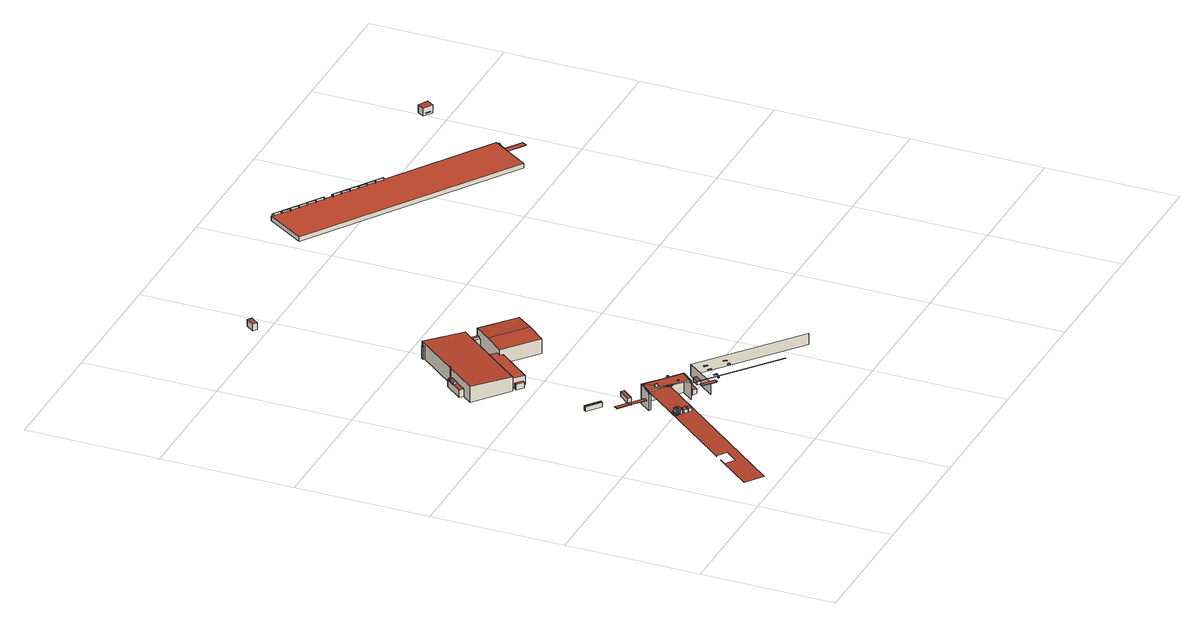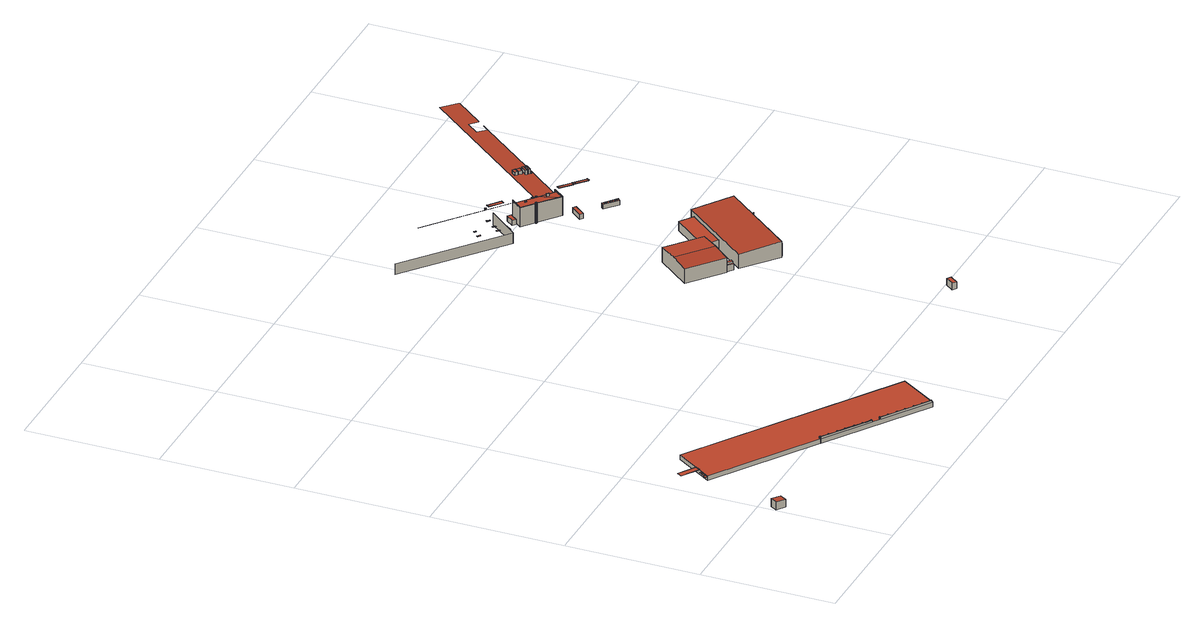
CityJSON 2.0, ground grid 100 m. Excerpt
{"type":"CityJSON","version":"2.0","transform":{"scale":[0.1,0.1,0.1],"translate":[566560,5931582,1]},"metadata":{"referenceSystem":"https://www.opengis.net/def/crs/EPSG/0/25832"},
"CityObjects":{
"building1":{"type":"Building","attributes":{"Grundfläche 2D":"30178.297120","Grundhöhe NN":"5.269"},"children":["building1-1","building1-2","building1-3","building1-4","building1-5","building1-6","building1-7","building1-8","building1-9","building1-10","building1-11","building1-12","building1-13","building1-14","building1-15","building1-16","building1-17","building1-18","building1-19","building1-20","building1-21","building1-22"],"geometry":[{"type":"MultiSurface","lod":"3","boundaries":[[[0,1,2,3]],[[4,5,6,7]],[[5,8,9,6]],[[10,7,6,9]],[[7,10,11,4]],[[12,13,14,15,16,17,18,19,20,21,22,23,24,25,26,27,28,29,30,31,32],[33,34,35,36]],[[37,38,39,40]],[[41,37,40,42]],[[43,38,37,41]],[[38,43,44,39]],[[43,41,42,44]],[[45,46,47,48]],[[47,49,50,51]],[[48,47,51,52,53]],[[54,55,56,46,45]],[[57,54,45,48,53]],[[12,32,57,53,52,58]],[[59,26,25,60]],[[60,25,24,61]],[[61,62,60]],[[63,27,26,59]],[[61,24,23,62]],[[63,59,60,62]],[[64,28,27,63]],[[62,23,22,65]],[[66,29,28,64]],[[65,22,21,67]],[[68,30,29,66]],[[67,21,20,69]],[[70,31,30,68]],[[69,20,71,72]],[[64,63,62,65,67,69,73,74,75,76,57,70,68,66]],[[72,73,69]],[[57,32,31,70]],[[72,71,77,78]],[[78,73,72]],[[78,77,79,73]],[[73,79,80,74]],[[80,79,77,71,19,81,82,83]],[[74,80,83,75]],[[71,20,19]],[[75,83,82,84]],[[84,76,75]],[[84,82,81,76]],[[85,86,87,88]],[[86,19,87]],[[88,87,89,90]],[[91,92,86,85]],[[90,89,93,94]],[[95,96,92,91]],[[94,93,97,98]],[[99,76,81,19,100]],[[101,102,96,95]],[[92,96,102,103,104,100,19,86]],[[98,97,105,106]],[[107,103,102,101]],[[106,105,108,109]],[[110,104,103,107]],[[109,108,111,112]],[[110,107,99]],[[99,100,104,110]],[[112,111,113,114]],[[114,113,115,116]],[[116,115,117,118]],[[118,117,119,120]],[[121,122,120]],[[120,119,123,121]],[[121,123,124,122]],[[118,120,122,125,126,127,128,129,130,131,132,133,134,135,136,137,138,139,140,141,142,143,144,54,57,76,99,107,101,95,91,85,88,90,94,98,106,109,112,114,116]],[[145,146,147,148]],[[55,54,144,149]],[[150,151,125,122,124,152]],[[153,154,155,156]],[[156,157,127,126,158,153]],[[125,151,158,126]],[[159,147,146,160]],[[161,162,163,129,128,127,157,164]],[[144,143,165,149]],[[143,166,167,165]],[[168,148,147,159]],[[166,143,142]],[[166,142,169,167]],[[142,170,171,169]],[[148,168,172,145]],[[170,142,141]],[[170,141,173,171]],[[141,174,175,173]],[[140,176,174,141]],[[131,130,177,178]],[[174,176,179,175]],[[180,181,131,178]],[[181,132,131]],[[179,176,140,182,183,184]],[[132,181,180,185]],[[139,186,182,140]],[[182,186,187,183]],[[133,132,185,188]],[[187,186,139,189]],[[134,133,188,190]],[[139,138,191,189]],[[192,134,190,193]],[[192,135,134]],[[138,137,194,191]],[[135,192,193,195]],[[194,137,136,196]],[[136,135,195,196]],[[160,172,168,159]],[[130,129,163,177]],[[197,198,199,200]],[[155,201,202,164,157,156]],[[203,204,205,206]],[[204,207,208,205]]],"semantics":{"surfaces":[{"type":"WallSurface"},{"type":"RoofSurface"}],"values":[0,0,0,1,0,1,0,0,1,0,0,0,0,0,0,1,0,0,0,1,0,0,1,0,0,0,0,0,0,0,0,1,1,0,0,1,0,0,1,0,1,0,1,0,0,1,0,0,0,0,0,0,0,1,0,0,0,0,0,1,0,0,0,0,0,1,0,0,1,0,0,0,0,0,0,0,0,0,0,1,1,0,0,0,1,0,0,1,0,0,0,1,0,0,1,0,0,0,0,0,0,1,0,0,0,0,0,0,0,1,0,0]}}]},
"building1-1":{"type":"BuildingInstallation","parents":["building1"],"geometry":[{"type":"MultiSurface","lod":"3","boundaries":[[[209,210,211,212,213,214,215,216,217,218,219,220,221,222,223,224,225,226,227,228,229,230,231,232,233]],[[230,229,234,235]],[[231,230,235,236]],[[232,231,236,237]],[[214,213,238,239]],[[215,214,239,240]],[[216,215,240,241]],[[217,216,241,242]],[[218,217,242,243]],[[219,218,243,244]],[[220,219,244,245]],[[221,220,245,246]],[[222,221,246,247]],[[223,222,247,248]],[[224,223,248,249]],[[225,224,249,250]],[[226,225,250,251]],[[227,226,251,252]],[[228,227,252,253]],[[229,228,253,234]],[[233,232,237,254]],[[209,233,254,255]],[[210,209,255,256]],[[211,210,256,257]],[[212,211,257,258]],[[213,212,258,238]]],"semantics":{"surfaces":[{"type":"RoofSurface"},{"type":"WallSurface"}],"values":[0,1,1,1,1,1,1,1,1,1,1,1,1,1,1,1,1,1,1,1,1,1,1,1,1,1]}}]},
"building1-2":{"type":"BuildingInstallation","parents":["building1"],"geometry":[{"type":"MultiSurface","lod":"3","boundaries":[[[259,260,261,262,263,264,265,266,267,268,269,270,271,272,273,274,275,276,277,278,279,280,281,282,283]],[[266,265,284,285]],[[267,266,285,286]],[[268,267,286,287]],[[269,268,287,288]],[[270,269,288,289]],[[271,270,289,290]],[[272,271,290,291]],[[273,272,291,292]],[[274,273,292,293]],[[275,274,293,294]],[[276,275,294,295]],[[277,276,295,296]],[[278,277,296,297]],[[279,278,297,298]],[[280,279,298,299]],[[281,280,299,300]],[[282,281,300,301]],[[283,282,301,302]],[[259,283,302,303]],[[260,259,303,304]],[[261,260,304,305]],[[262,261,305,306]],[[263,262,306,307]],[[264,263,307,308]],[[265,264,308,284]]],"semantics":{"surfaces":[{"type":"RoofSurface"},{"type":"WallSurface"}],"values":[0,1,1,1,1,1,1,1,1,1,1,1,1,1,1,1,1,1,1,1,1,1,1,1,1,1]}}]},
"building1-3":{"type":"BuildingInstallation","parents":["building1"],"geometry":[{"type":"MultiSurface","lod":"3","boundaries":[[[309,310,311,312,313,314,315,316]],[[317,318,313,312,319]],[[320,314,313,318,317]],[[320,321,315,314]],[[252,227,316,315,321]],[[322,309,316,227,252]],[[322,323,310,309]],[[323,324,311,310]],[[324,319,312,311]]],"semantics":{"surfaces":[{"type":"RoofSurface"},{"type":"WallSurface"}],"values":[0,1,1,1,1,1,1,1,1]}}]},
"building1-4":{"type":"BuildingInstallation","parents":["building1"],"geometry":[{"type":"MultiSurface","lod":"3","boundaries":[[[318,325,326,327,328,329,330,331,332,333,334,335,336,337,338,339,340,341,342,343,344,345,346,347,348]],[[335,334,349,350]],[[336,335,350,351]],[[337,336,351,352]],[[338,337,352,353]],[[339,338,353,354]],[[340,339,354,355]],[[341,340,355,356]],[[342,341,356,357]],[[343,342,357,358]],[[344,343,358,359]],[[345,344,359,360]],[[346,345,360,361]],[[347,346,361,362]],[[348,347,362,320]],[[318,348,320,317]],[[325,318,317,363]],[[326,325,363,364]],[[327,326,364,365]],[[328,327,365,366]],[[329,328,366,367]],[[330,329,367,368]],[[331,330,368,369]],[[332,331,369,370]],[[333,332,370,371]],[[334,333,371,349]]],"semantics":{"surfaces":[{"type":"RoofSurface"},{"type":"WallSurface"}],"values":[0,1,1,1,1,1,1,1,1,1,1,1,1,1,1,1,1,1,1,1,1,1,1,1,1,1]}}]},
"building1-5":{"type":"BuildingInstallation","parents":["building1"],"geometry":[{"type":"MultiSurface","lod":"3","boundaries":[[[372,373,374,375]],[[375,374,376,377]],[[372,375,377,378]],[[378,379,373,372]],[[379,376,374,373]]],"semantics":{"surfaces":[{"type":"RoofSurface"},{"type":"WallSurface"}],"values":[0,1,1,1,1]}}]},
"building1-6":{"type":"BuildingInstallation","parents":["building1"],"geometry":[{"type":"MultiSurface","lod":"3","boundaries":[[[380,381,382,383]],[[383,382,384,385]],[[380,383,385,386]],[[381,380,386,387]],[[382,381,387,384]]],"semantics":{"surfaces":[{"type":"RoofSurface"},{"type":"WallSurface"}],"values":[0,1,1,1,1]}}]},
"building1-7":{"type":"BuildingInstallation","parents":["building1"],"geometry":[{"type":"MultiSurface","lod":"3","boundaries":[[[388,389,390,391]],[[391,390,392,393]],[[388,391,393,394]],[[389,388,394,395]],[[390,389,395,392]]],"semantics":{"surfaces":[{"type":"RoofSurface"},{"type":"WallSurface"}],"values":[0,1,1,1,1]}}]},
"building1-8":{"type":"BuildingInstallation","parents":["building1"],"geometry":[{"type":"MultiSurface","lod":"3","boundaries":[[[396,10,9,397]],[[397,9,8,398]],[[398,399,396,397]],[[399,11,10,396]]],"semantics":{"surfaces":[{"type":"RoofSurface"},{"type":"WallSurface"}],"values":[0,1,1,1]}}]},
"building1-9":{"type":"BuildingInstallation","parents":["building1"],"geometry":[{"type":"MultiSurface","lod":"3","boundaries":[[[400,401,402,403]],[[403,402,404,405]],[[400,403,405,406]],[[401,400,406,407]],[[402,401,407,404]]],"semantics":{"surfaces":[{"type":"RoofSurface"},{"type":"WallSurface"}],"values":[0,1,1,1,1]}}]},
"building1-10":{"type":"BuildingInstallation","parents":["building1"],"geometry":[{"type":"MultiSurface","lod":"3","boundaries":[[[408,409,410,411,412,413,414,415,416,417,418,419,420,421,422,423,424,425,426,427,428,429,430,431,432,433]],[[413,412,70,68]],[[414,413,68,66]],[[415,414,66,64]],[[416,415,64,63]],[[417,416,63,59]],[[418,417,59,60]],[[419,418,60,61]],[[420,419,61,62]],[[421,420,62,65]],[[422,421,65,67]],[[423,422,67,69]],[[424,423,69,72]],[[425,424,72,78]],[[426,425,78,73]],[[427,426,73,74]],[[428,427,74,75]],[[429,428,75,84]],[[430,429,84,76]],[[431,430,76,434]],[[432,431,434,435]],[[433,432,435,436]],[[408,433,436,437]],[[409,408,437,438]],[[410,409,438,439]],[[411,410,439,57]],[[412,411,57,70]]],"semantics":{"surfaces":[{"type":"RoofSurface"},{"type":"WallSurface"}],"values":[0,1,1,1,1,1,1,1,1,1,1,1,1,1,1,1,1,1,1,1,1,1,1,1,1,1,1]}}]},
"building1-11":{"type":"BuildingInstallation","parents":["building1"],"geometry":[{"type":"MultiSurface","lod":"3","boundaries":[[[440,441,442,443,444,445,446,447]],[[45,48,441,440]],[[53,448,442,441,48]],[[449,450,445,444,443,442,448,451]],[[144,54,447,446]],[[54,45,440,447]]],"semantics":{"surfaces":[{"type":"RoofSurface"},{"type":"WallSurface"}],"values":[0,1,1,1,1,1]}}]},
"building1-12":{"type":"BuildingInstallation","parents":["building1"],"geometry":[{"type":"MultiSurface","lod":"3","boundaries":[[[452,453,454,455,456,457,458,459,460,461,462,463,464,465,466,467,468,469,470,471,472,473,474,475,476,477]],[[110,107,457,456]],[[107,101,458,457]],[[101,95,459,458]],[[95,91,460,459]],[[91,85,461,460]],[[462,461,85,88]],[[88,90,463,462]],[[464,463,90,94]],[[94,98,465,464]],[[98,106,466,465]],[[106,109,467,466]],[[109,112,468,467]],[[112,114,469,468]],[[114,116,470,469]],[[116,118,471,470]],[[118,120,472,471]],[[120,121,473,472]],[[121,122,478,475,474,473]],[[478,479,476,475]],[[479,480,477,476]],[[480,481,452,477]],[[481,482,453,452]],[[482,483,454,453]],[[483,99,455,454]],[[456,455,99,110]]],"semantics":{"surfaces":[{"type":"RoofSurface"},{"type":"WallSurface"}],"values":[0,1,1,1,1,1,1,1,1,1,1,1,1,1,1,1,1,1,1,1,1,1,1,1,1,1]}}]},
"building1-13":{"type":"BuildingInstallation","parents":["building1"],"geometry":[{"type":"MultiSurface","lod":"3","boundaries":[[[484,485,486,487]],[[487,486,488,489]],[[484,487,489,490]],[[485,484,490,491]],[[486,485,491,488]]],"semantics":{"surfaces":[{"type":"RoofSurface"},{"type":"WallSurface"}],"values":[0,1,1,1,1]}}]},
"building1-14":{"type":"BuildingInstallation","parents":["building1"],"geometry":[{"type":"MultiSurface","lod":"3","boundaries":[[[492,493,494,495,496,497,498,499,446,445]],[[500,493,492,445,450,501]]],"semantics":{"surfaces":[{"type":"RoofSurface"},{"type":"WallSurface"}],"values":[0,1]}}]},
"building1-15":{"type":"BuildingInstallation","parents":["building1"],"geometry":[{"type":"MultiSurface","lod":"3","boundaries":[[[502,503,504]],[[505,504,503,506]],[[507,503,502]],[[508,503,507]],[[509,510,503,508]],[[511,503,510]],[[512,503,511]],[[513,503,512]],[[514,503,513]],[[515,503,514]],[[516,503,515]],[[517,503,516]],[[518,503,517]],[[519,503,518]],[[520,503,519]],[[521,503,520]],[[522,503,521]],[[523,503,522]],[[524,503,523]],[[525,503,524]],[[526,503,525]],[[527,503,526]],[[528,503,527]],[[529,503,528]],[[530,503,529]],[[506,503,530]],[[176,174,502,504]],[[174,141,507,502]],[[141,170,508,507]],[[170,142,509,508]],[[142,166,510,509]],[[166,143,511,510]],[[144,446,512,511,143]],[[446,499,513,512]],[[499,498,514,513]],[[498,497,515,514]],[[497,496,516,515]],[[496,495,517,516]],[[495,494,130,131,519,518,517]],[[131,181,520,519]],[[521,520,181,132]],[[132,133,522,521]],[[133,134,523,522]],[[134,192,524,523]],[[525,524,192,135]],[[135,136,526,525]],[[136,137,527,526]],[[137,138,528,527]],[[138,139,529,528]],[[139,186,530,529]],[[186,182,506,530]],[[182,140,176,504,505,506]]],"semantics":{"surfaces":[{"type":"RoofSurface"},{"type":"WallSurface"}],"values":[0,0,0,0,0,0,0,0,0,0,0,0,0,0,0,0,0,0,0,0,0,0,0,0,0,0,1,1,1,1,1,1,1,1,1,1,1,1,1,1,1,1,1,1,1,1,1,1,1,1,1,1]}}]},
"building1-16":{"type":"BuildingInstallation","parents":["building1"],"geometry":[{"type":"MultiSurface","lod":"3","boundaries":[[[494,493,531,532,533,534]],[[531,493,500,535]],[[126,532,531,535,125]],[[126,127,533,532]],[[128,129,534,533,127]],[[129,130,494,534]]],"semantics":{"surfaces":[{"type":"RoofSurface"},{"type":"WallSurface"}],"values":[0,1,1,1,1,1]}}]},
"building1-17":{"type":"BuildingInstallation","parents":["building1"],"geometry":[{"type":"MultiSurface","lod":"3","boundaries":[[[536,537,538,539,540,541,542,543,544,545,546,547,548,549,550,551,552,553,554,555,556,557,558,559,560]],[[561,562,541,540]],[[562,563,542,541]],[[563,564,543,542]],[[564,565,544,543]],[[565,566,545,544]],[[546,545,566,567]],[[567,568,547,546]],[[548,547,568,569]],[[569,570,549,548]],[[570,571,550,549]],[[571,572,551,550]],[[572,573,552,551]],[[573,574,553,552]],[[574,575,554,553]],[[575,576,555,554]],[[576,577,556,555]],[[577,578,557,556]],[[578,579,558,557]],[[579,580,559,558]],[[580,581,560,559]],[[581,582,536,560]],[[582,583,537,536]],[[583,584,538,537]],[[584,585,539,538]],[[585,561,540,539]]],"semantics":{"surfaces":[{"type":"RoofSurface"},{"type":"WallSurface"}],"values":[0,1,1,1,1,1,1,1,1,1,1,1,1,1,1,1,1,1,1,1,1,1,1,1,1,1]}}]},
"building1-18":{"type":"BuildingInstallation","parents":["building1"],"geometry":[{"type":"MultiSurface","lod":"3","boundaries":[[[586,587,588,589]],[[589,588,590,591]],[[586,589,591,592]],[[587,586,592,593]],[[588,587,593,590]]],"semantics":{"surfaces":[{"type":"RoofSurface"},{"type":"WallSurface"}],"values":[0,1,1,1,1]}}]},
"building1-19":{"type":"BuildingInstallation","parents":["building1"],"geometry":[{"type":"MultiSurface","lod":"3","boundaries":[[[594,595,596,597]],[[597,596,598,599]],[[594,597,599,600]],[[595,594,600,601]],[[596,595,601,598]]],"semantics":{"surfaces":[{"type":"RoofSurface"},{"type":"WallSurface"}],"values":[0,1,1,1,1]}}]},
"building1-20":{"type":"BuildingInstallation","parents":["building1"],"geometry":[{"type":"MultiSurface","lod":"3","boundaries":[[[602,603,604,605]],[[605,604,606,607]],[[602,605,607,608]],[[603,602,608,609]],[[604,603,609,606]]],"semantics":{"surfaces":[{"type":"RoofSurface"},{"type":"WallSurface"}],"values":[0,1,1,1,1]}}]},
"building1-21":{"type":"BuildingInstallation","parents":["building1"],"geometry":[{"type":"MultiSurface","lod":"3","boundaries":[[[610,611,612,613]],[[614,615,613,612]],[[610,613,615,616]],[[611,610,616,617]],[[617,614,612,611]]],"semantics":{"surfaces":[{"type":"RoofSurface"},{"type":"WallSurface"}],"values":[0,1,1,1,1]}}]},
"building1-22":{"type":"BuildingInstallation","parents":["building1"],"geometry":[{"type":"MultiSurface","lod":"3","boundaries":[[[618,619,620,621]],[[621,620,622,623]],[[618,621,623,624]],[[619,618,624,625]],[[620,619,625,622]]],"semantics":{"surfaces":[{"type":"RoofSurface"},{"type":"WallSurface"}],"values":[0,1,1,1,1]}}]},
"building2":{"type":"Building","attributes":{"Grundfläche 2D":"31.202861","Grundhöhe NN":"6.993"},"children":["building2-1","building2-2","building2-3"],"geometry":[{"type":"Solid","lod":"3","boundaries":[[[[626,627,628,629]],[[630,631,629,628]],[[631,632,626,629]],[[632,633,627,626]],[[633,630,628,627]],[[633,632,631,630]]]],"semantics":{"surfaces":[{"type":"RoofSurface"},{"type":"WallSurface"},{"type":"GroundSurface"}],"values":[[0,1,1,1,1,2]]}}]},
"building2-1":{"type":"BuildingInstallation","parents":["building2"],"geometry":[{"type":"MultiSurface","lod":"3","boundaries":[[[634,635,636,637]],[[637,636,638,639]],[[634,637,639,640]],[[635,634,640,641]],[[636,635,641,638]]],"semantics":{"surfaces":[{"type":"RoofSurface"},{"type":"WallSurface"}],"values":[0,1,1,1,1]}}]},
"building2-2":{"type":"BuildingInstallation","parents":["building2"],"geometry":[{"type":"MultiSurface","lod":"3","boundaries":[[[642,643,644,645]],[[645,644,646,647]],[[642,645,647,648]],[[643,642,648,649]],[[644,643,649,646]]],"semantics":{"surfaces":[{"type":"RoofSurface"},{"type":"WallSurface"}],"values":[0,1,1,1,1]}}]},
"building2-3":{"type":"BuildingInstallation","parents":["building2"],"geometry":[{"type":"MultiSurface","lod":"3","boundaries":[[[650,651,652,653]],[[654,655,653,652]],[[650,653,655,656]],[[656,657,651,650]],[[652,651,657,654]]],"semantics":{"surfaces":[{"type":"RoofSurface"},{"type":"WallSurface"}],"values":[0,1,1,1,1]}}]},
"building3":{"type":"Building","attributes":{"Grundfläche 2D":"28.642510","Grundhöhe NN":"6.961"},"geometry":[{"type":"Solid","lod":"3","boundaries":[[[[658,659,660,661]],[[662,663,661,660]],[[663,664,658,661]],[[664,665,659,658]],[[665,662,660,659]],[[665,664,663,662]]]],"semantics":{"surfaces":[{"type":"RoofSurface"},{"type":"WallSurface"},{"type":"GroundSurface"}],"values":[[0,1,1,1,1,2]]}}]},
"building4":{"type":"Building","attributes":{"Grundfläche 2D":"14.835139","Grundhöhe NN":"6.949"},"geometry":[{"type":"Solid","lod":"3","boundaries":[[[[666,667,668,669]],[[670,671,669,668]],[[671,672,666,669]],[[672,673,667,666]],[[673,670,668,667]],[[673,672,671,670]]]],"semantics":{"surfaces":[{"type":"RoofSurface"},{"type":"WallSurface"},{"type":"GroundSurface"}],"values":[[0,1,1,1,1,2]]}}]},
"building5":{"type":"Building","attributes":{"Grundfläche 2D":"23.510904","Grundhöhe NN":"7.113"},"geometry":[{"type":"Solid","lod":"3","boundaries":[[[[674,675,676,677]],[[678,679,677,676]],[[679,680,674,677]],[[680,681,675,674]],[[681,678,676,675]],[[681,680,679,678]]]],"semantics":{"surfaces":[{"type":"RoofSurface"},{"type":"WallSurface"},{"type":"GroundSurface"}],"values":[[0,1,1,1,1,2]]}}]},
"building6":{"type":"Building","attributes":{"Grundfläche 2D":"2342.490993","Grundhöhe NN":"7.139"},"children":["building6-1","building6-2"],"geometry":[{"type":"Solid","lod":"3","boundaries":[[[[682,683,684,685]],[[686,687,688,689],[690,691,692,693]],[[694,695,696,697,698,699,700,701,702,703]],[[704,705,706,707]],[[708,709,710,711]],[[685,684,690,693]],[[693,692,682,685]],[[683,682,692,691]],[[691,690,684,683]],[[712,686,689,695,694,713]],[[687,686,712,714]],[[688,687,714,715]],[[707,706,716,717]],[[704,707,717,718]],[[705,704,718,719]],[[711,710,720,721,696,695,689,688,715,716,706,705,719,722]],[[703,702,723,724]],[[694,703,724,713]],[[697,696,721,725]],[[698,697,725,726]],[[699,698,726,727]],[[700,699,727,728]],[[701,700,728,729]],[[702,701,729,723]],[[708,711,722,730]],[[709,708,730,731]],[[710,709,731,720]],[[729,728,727,726,725,721,720,731,730,722,719,718,717,716,715,714,712,713,724,723]]]],"semantics":{"surfaces":[{"type":"RoofSurface"},{"type":"WallSurface"},{"type":"GroundSurface"}],"values":[[0,0,0,0,0,1,1,1,1,1,1,1,1,1,1,1,1,1,1,1,1,1,1,1,1,1,1,2]]}}]},
"building6-1":{"type":"BuildingInstallation","parents":["building6"],"geometry":[{"type":"MultiSurface","lod":"3","boundaries":[[[732,733,734,735]],[[732,735,736,737]],[[735,734,738,736]],[[733,732,737,739]],[[734,733,739,738]]],"semantics":{"surfaces":[{"type":"RoofSurface"},{"type":"WallSurface"}],"values":[0,1,1,1,1]}}]},
"building6-2":{"type":"BuildingInstallation","parents":["building6"],"geometry":[{"type":"MultiSurface","lod":"3","boundaries":[[[740,741,742,743,744,745,746,747,748,749,750,751,752]],[[701,702,743,742]],[[699,700,741,740]],[[700,701,742,741]],[[744,743,702,753]],[[753,754,745,744]],[[746,745,754,755]],[[755,756,747,746]],[[756,757,748,747]],[[757,758,749,748]],[[750,749,758,759]],[[759,697,751,750]],[[697,698,752,751]],[[698,699,740,752]]],"semantics":{"surfaces":[{"type":"RoofSurface"},{"type":"WallSurface"}],"values":[0,1,1,1,1,1,1,1,1,1,1,1,1,1]}}]},
"building7":{"type":"Building","attributes":{"Grundfläche 2D":"14.853082","Grundhöhe NN":"7.056"},"geometry":[{"type":"Solid","lod":"3","boundaries":[[[[760,761,762,763]],[[764,765,763,762]],[[765,766,760,763]],[[766,767,761,760]],[[767,764,762,761]],[[767,766,765,764]]]],"semantics":{"surfaces":[{"type":"RoofSurface"},{"type":"WallSurface"},{"type":"GroundSurface"}],"values":[[0,1,1,1,1,2]]}}]},
"building8":{"type":"Building","attributes":{"Grundfläche 2D":"1510.037483","Grundhöhe NN":"6.949"},"geometry":[{"type":"Solid","lod":"3","boundaries":[[[[768,769,770,771]],[[772,773,774,775],[776,777,778,779]],[[780,781,782,783,784,785]],[[786,787,788,789]],[[790,791,789,788]],[[771,770,777,776]],[[776,779,768,771]],[[769,768,779,778]],[[778,777,770,769]],[[785,784,792,793]],[[780,785,793,794]],[[781,780,794,795]],[[782,781,795,796]],[[775,774,797,798]],[[772,775,798,799]],[[773,772,799,800]],[[801,787,786,783,782,796]],[[790,788,787,801,802]],[[791,790,802,803]],[[774,773,800,792,784,783,786,789,791,803,797]],[[800,799,798,797,803,802,801,796,795,794,793,792]]]],"semantics":{"surfaces":[{"type":"RoofSurface"},{"type":"WallSurface"},{"type":"GroundSurface"}],"values":[[0,0,0,0,0,1,1,1,1,1,1,1,1,1,1,1,1,1,1,1,2]]}}]},
"building9":{"type":"Building","attributes":{"Grundfläche 2D":"26.498592","Grundhöhe NN":"7.067"},"geometry":[{"type":"Solid","lod":"3","boundaries":[[[[804,805,806,807]],[[808,809,807,806]],[[809,810,804,807]],[[810,811,805,804]],[[811,808,806,805]],[[811,810,809,808]]]],"semantics":{"surfaces":[{"type":"RoofSurface"},{"type":"WallSurface"},{"type":"GroundSurface"}],"values":[[0,1,1,1,1,2]]}}]},
"building10":{"type":"Building","attributes":{"Grundfläche 2D":"6260.486749","Grundhöhe NN":"1.999"},"geometry":[{"type":"Solid","lod":"3","boundaries":[[[[812,813,814,815,816,817,818,819,820,821,822,823,824,825,826,827,828,829,830,831,832,833,834,835,836,837,838,839]],[[840,841,842,843,844,845,846,847,848,849,850,851,852,853,854,855,856,857,858,859,860,861,862,863,864,865,866,867]],[[868,869,870,871,872,873,874,875,876,877,878,879,880,881,882,883,884,885,886,887,888,889,890,891,892,893,894,895,896,897,898,899,900,901,902,903,904,905,906,907,908,909,910,911,912,913,914,915,916,917,918,919,920,921,922,923,924,925,926,927]],[[879,878,815,814]],[[878,877,816,815]],[[877,876,817,816]],[[876,875,818,817]],[[875,874,819,818]],[[874,873,820,819]],[[873,872,821,820]],[[872,871,822,821]],[[871,870,823,822]],[[870,869,824,823]],[[869,868,825,824]],[[868,927,826,825]],[[927,926,827,826]],[[926,925,828,827]],[[925,924,829,828]],[[924,923,830,829]],[[923,922,831,830]],[[922,921,832,831]],[[921,920,833,832]],[[920,919,834,833]],[[919,918,835,834]],[[918,917,836,835]],[[917,916,837,836]],[[916,915,838,837]],[[839,838,915,914]],[[914,913,812,839]],[[913,912,813,812]],[[814,813,912,879]],[[911,910,841,840]],[[910,909,842,841]],[[909,908,843,842]],[[908,907,844,843]],[[907,906,845,844]],[[906,905,846,845]],[[905,904,847,846]],[[904,903,848,847]],[[903,902,849,848]],[[902,901,850,849]],[[901,900,851,850]],[[900,899,852,851]],[[899,898,853,852]],[[898,897,854,853]],[[897,896,855,854]],[[896,895,856,855]],[[895,894,857,856]],[[894,893,858,857]],[[893,892,859,858]],[[892,891,860,859]],[[891,890,861,860]],[[890,889,862,861]],[[889,888,863,862]],[[864,863,888,887]],[[887,886,865,864]],[[886,885,866,865]],[[885,884,928,867,866]],[[928,911,840,867]],[[883,882,929,930]],[[884,883,930,931]],[[928,884,931,932]],[[880,879,912,911,928,932,933]],[[881,880,933,934]],[[882,881,934,929]],[[934,933,932,931,930,929]]]],"semantics":{"surfaces":[{"type":"RoofSurface"},{"type":"WallSurface"},{"type":"GroundSurface"}],"values":[[0,0,0,1,1,1,1,1,1,1,1,1,1,1,1,1,1,1,1,1,1,1,1,1,1,1,1,1,1,1,1,1,1,1,1,1,1,1,1,1,1,1,1,1,1,1,1,1,1,1,1,1,1,1,1,1,1,1,1,1,1,1,1,1,1,2]]}}]},
"building11":{"type":"Building","attributes":{"Grundfläche 2D":"74.170782","Grundhöhe NN":"4.495"},"geometry":[{"type":"Solid","lod":"3","boundaries":[[[[935,936,937,938,939,940]],[[941,942,943,944]],[[945,946,940,939]],[[946,947,935,940]],[[947,948,936,935]],[[948,949,937,936]],[[949,950,938,937]],[[950,945,939,938]],[[951,952,944,943]],[[952,953,941,944]],[[953,954,942,941]],[[954,951,943,942]],[[950,949,948,947,946,945]],[[954,953,952,951]]]],"semantics":{"surfaces":[{"type":"RoofSurface"},{"type":"WallSurface"},{"type":"GroundSurface"}],"values":[[0,0,1,1,1,1,1,1,1,1,1,1,2,2]]}}]},
"building12":{"type":"Building","attributes":{"Grundfläche 2D":"47.975328","Grundhöhe NN":"5.179"},"children":["building12-1"],"geometry":[{"type":"Solid","lod":"3","boundaries":[[[[955,956,957,958]],[[956,955,959,960]],[[957,956,960,961]],[[958,957,961,962]],[[955,958,962,959]],[[960,959,962,961]]]],"semantics":{"surfaces":[{"type":"RoofSurface"},{"type":"WallSurface"},{"type":"GroundSurface"}],"values":[[0,1,1,1,1,2]]}}]},
"building12-1":{"type":"BuildingInstallation","parents":["building12"],"geometry":[{"type":"MultiSurface","lod":"3","boundaries":[[[963,964,965,966]],[[967,968,966,965]],[[968,969,963,966]],[[969,970,964,963]],[[970,967,965,964]],[[970,969,968,967]]],"semantics":{"surfaces":[{"type":"RoofSurface"},{"type":"WallSurface"},{"type":"OuterCeilingSurface"}],"values":[0,1,1,1,1,2]}}]}
},
"vertices":[
[603,1298,166],[620,1318,167],[620,1318,171],[603,1298,169],[622,1317,167],[605,1296,165],[605,1296,169],[622,1317,171],[678,1237,166],[678,1237,169],[695,1257,171],[695,1257,167],[887,1177,174],[872,1160,174],[706,956,174],[10,103,174],[17,97,175],[16,95,175],[125,4,182],[1007,1080,182],[993,1080,182],[991,1080,182],[990,1081,182],[989,1082,182],[988,1083,181],[987,1084,181],[987,1086,181],[987,1087,181],[988,1089,181],[989,1090,181],[990,1091,181],[991,1091,181],[992,1092,181],[190,323,174],[267,416,174],[330,364,179],[254,271,179],[695,1223,169],[712,1244,171],[712,1244,167],[695,1223,166],[781,1152,169],[781,1152,165],[798,1173,171],[798,1173,167],[862,1169,184],[862,1169,169],[864,1167,169],[864,1167,184],[872,1160,169],[872,1160,43],[864,1167,43],[878,1184,43],[878,1184,185],[931,1254,191],[931,1254,43],[862,1169,43],[992,1092,185],[887,1177,43],[987,1086,185],[987,1084,185],[988,1083,185],[989,1082,185],[987,1087,185],[988,1089,185],[990,1081,185],[989,1090,185],[991,1080,185],[990,1091,185],[993,1080,185],[991,1091,185],[994,1080,182],[994,1080,185],[997,1081,185],[998,1082,185],[999,1084,185],[999,1086,185],[996,1080,182],[996,1080,185],[997,1081,182],[998,1082,182],[999,1086,182],[999,1085,182],[999,1084,182],[999,1085,185],[1011,1066,185],[1011,1066,182],[1011,1064,182],[1011,1064,185],[1012,1063,182],[1012,1063,185],[1011,1067,185],[1011,1067,182],[1013,1062,181],[1013,1062,185],[1011,1069,185],[1011,1069,182],[1014,1061,181],[1014,1061,185],[1016,1073,185],[1016,1073,182],[1012,1070,185],[1012,1070,182],[1013,1071,182],[1014,1072,182],[1016,1060,181],[1016,1060,185],[1013,1071,185],[1017,1060,181],[1017,1060,185],[1014,1072,185],[1019,1061,181],[1019,1061,185],[1020,1061,181],[1020,1061,185],[1021,1062,181],[1021,1062,185],[1022,1063,181],[1022,1063,185],[1023,1065,181],[1023,1065,185],[1023,1066,185],[1023,1067,185],[1023,1066,181],[1023,1067,181],[1126,983,185],[1110,963,184],[1112,961,184],[1113,962,184],[1183,1049,191],[1092,1122,191],[1093,1122,191],[1095,1123,191],[1096,1124,191],[1097,1126,191],[1097,1128,191],[1097,1130,192],[1096,1131,192],[1096,1132,192],[1094,1133,192],[1091,1133,191],[1088,1132,191],[1087,1130,191],[1086,1128,191],[1086,1127,191],[1130,902,168],[1112,881,167],[1112,881,170],[1130,902,171],[1086,1127,43],[1117,991,172],[1126,983,172],[1117,991,175],[1112,962,170],[1110,960,170],[1110,960,172],[1112,962,172],[1112,961,172],[1110,963,170],[1199,810,170],[1199,810,167],[1113,962,170],[1113,962,43],[1183,1049,43],[1113,962,172],[1086,1128,43],[1086,1129,191],[1086,1129,43],[1216,832,171],[1087,1130,43],[1087,1131,191],[1087,1131,43],[1216,832,168],[1088,1132,43],[1089,1133,191],[1089,1133,43],[1090,1133,191],[1092,1122,43],[1093,1122,43],[1090,1133,43],[1094,1123,43],[1094,1123,191],[1092,1133,191],[1092,1133,43],[1091,1133,43],[1095,1123,43],[1093,1133,192],[1093,1133,43],[1096,1124,43],[1094,1133,43],[1097,1126,43],[1096,1132,43],[1097,1127,191],[1097,1127,43],[1096,1131,43],[1097,1128,43],[1097,1130,43],[1219,830,168],[1202,809,167],[1202,809,170],[1219,830,171],[1672,502,172],[1674,505,172],[1229,868,137],[1412,1092,128],[1412,1092,43],[1229,868,43],[2114,519,128],[2114,519,43],
[667,888,182],[665,889,182],[664,889,182],[663,889,182],[661,889,182],[660,888,182],[659,887,182],[658,886,182],[658,884,182],[658,883,182],[658,882,182],[658,880,182],[659,879,182],[661,878,182],[662,878,182],[663,878,182],[665,878,182],[666,878,182],[667,879,182],[668,880,182],[669,882,182],[669,883,182],[669,885,182],[669,886,182],[668,887,182],[669,882,175],[669,883,175],[669,885,175],[669,886,175],[661,889,175],[660,888,174],[659,887,174],[658,886,174],[658,884,175],[658,883,175],[658,882,175],[658,880,175],[659,879,175],[661,878,175],[662,878,175],[663,878,175],[665,878,175],[666,878,175],[667,879,175],[668,880,175],[668,887,175],[667,888,175],[665,889,175],[664,889,175],[663,889,175],
[683,904,182],[683,905,182],[681,906,182],[680,907,182],[679,907,182],[677,907,182],[676,907,182],[675,906,182],[673,905,182],[673,904,182],[672,903,182],[672,901,182],[672,900,182],[673,898,182],[674,897,182],[675,896,182],[677,896,182],[678,896,182],[680,896,182],[681,896,182],[682,897,182],[683,898,182],[684,900,182],[684,901,182],[684,903,182],[676,907,175],[675,906,174],[673,905,174],[673,904,174],[672,903,175],[672,901,175],[672,900,175],[673,898,175],[674,897,175],[675,896,175],[677,896,175],[678,896,175],[680,896,175],[681,896,175],[682,897,175],[683,898,175],[684,900,175],[684,901,175],[684,903,175],[683,904,175],[683,905,175],[681,906,175],[680,907,175],[679,907,175],[677,907,175],
[664,874,209],[673,867,209],[709,911,209],[700,918,209],[697,915,209],[696,914,209],[669,880,209],[667,879,209],[697,915,175],[697,915,182],[700,918,175],[696,914,175],[669,880,175],[664,874,175],[673,867,176],[709,911,176],
[698,917,182],[698,918,182],[698,920,182],[698,921,182],[697,922,182],[696,923,182],[695,924,182],[694,925,182],[692,925,182],[691,924,182],[689,924,182],[688,923,182],[687,922,182],[687,920,182],[686,919,182],[687,917,182],[687,916,182],[688,915,182],[689,914,182],[691,913,182],[692,913,182],[693,913,182],[695,913,182],[696,914,182],[691,924,175],[689,924,174],[688,923,174],[687,922,174],[687,920,175],[686,919,175],[687,917,175],[687,916,175],[688,915,175],[689,914,175],[691,913,175],[692,913,175],[693,913,175],[695,913,175],[698,917,175],[698,918,175],[698,920,175],[698,921,175],[697,922,175],[696,923,175],[695,924,175],[694,925,175],[692,925,175],
[730,894,209],[721,902,209],[684,858,209],[693,851,209],[684,858,176],[693,851,177],[730,894,177],[721,902,177],
[750,855,205],[731,870,205],[708,841,205],[727,826,205],[708,841,178],[727,826,179],[750,855,179],[731,870,178],
[751,805,205],[775,833,205],[757,849,205],[733,820,205],[757,849,180],[733,820,180],[751,805,181],[775,833,181],
[709,1246,171],[692,1225,169],[692,1225,166],[709,1246,167],
[963,1152,207],[949,1163,207],[944,1156,207],[957,1145,207],[944,1156,187],[957,1145,187],[963,1152,187],[949,1163,187],
[997,1090,188],[995,1091,188],[994,1092,188],[992,1092,188],[991,1091,188],[990,1091,188],[989,1090,188],[988,1089,188],[987,1087,188],[987,1086,188],[987,1084,188],[988,1083,188],[989,1082,188],[990,1081,188],[991,1080,188],[993,1080,188],[994,1080,188],[996,1080,188],[997,1081,188],[998,1082,188],[999,1084,188],[999,1085,188],[999,1086,188],[999,1087,188],[998,1088,188],[998,1089,188],[999,1087,185],[998,1088,185],[998,1089,185],[997,1090,186],[995,1091,185],[994,1092,185],
[862,1169,194],[864,1167,194],[932,1250,194],[1083,1126,194],[1084,1126,194],[1084,1125,194],[1086,1127,194],[931,1254,194],[932,1250,191],[1084,1126,191],[1084,1125,191],[1083,1126,191],
[1020,1072,188],[1019,1072,188],[1017,1073,188],[1016,1073,188],[1014,1072,188],[1013,1071,188],[1012,1070,188],[1011,1069,188],[1011,1067,188],[1011,1066,188],[1011,1064,188],[1012,1063,188],[1013,1062,188],[1014,1061,188],[1016,1060,188],[1017,1060,188],[1019,1061,188],[1020,1061,188],[1021,1062,188],[1022,1063,188],[1023,1065,188],[1023,1066,188],[1023,1067,188],[1023,1068,188],[1022,1069,188],[1022,1071,188],[1023,1068,185],[1022,1069,185],[1022,1071,186],[1020,1072,186],[1019,1072,186],[1017,1073,185],
[1093,1048,191],[1086,1054,191],[1079,1047,191],[1087,1040,191],[1079,1047,187],[1087,1040,187],[1093,1048,187],[1086,1054,187],
[1090,1120,194],[1091,1120,194],[1092,1122,194],[1091,1122,194],[1090,1123,194],[1089,1123,194],[1088,1124,194],[1087,1125,194],[1091,1120,191],[1090,1120,191],
[1089,1133,202],[1091,1128,206],[1090,1133,202],[1091,1133,202],[1092,1133,202],[1088,1132,202],[1087,1131,202],[1087,1130,202],[1086,1129,202],[1086,1128,202],[1086,1127,202],[1087,1125,202],[1088,1124,202],[1089,1123,202],[1090,1123,202],[1091,1122,202],[1092,1122,202],[1093,1122,202],[1094,1123,202],[1095,1123,202],[1096,1124,202],[1097,1126,202],[1097,1127,202],[1097,1128,202],[1097,1130,202],[1096,1131,202],[1096,1132,202],[1094,1133,202],[1093,1133,202],
[1179,1048,194],[1110,963,194],[1112,961,194],[1183,1049,194],[1179,1048,191],
[1260,827,178],[1259,827,178],[1257,827,178],[1256,827,178],[1255,827,178],[1254,826,178],[1253,826,178],[1252,824,178],[1251,823,178],[1251,822,178],[1252,821,178],[1252,819,178],[1253,818,178],[1254,818,178],[1255,817,178],[1257,817,178],[1258,817,178],[1259,818,178],[1260,818,178],[1261,819,178],[1262,821,178],[1262,822,178],[1262,823,178],[1261,825,178],[1261,826,178],[1255,827,170],[1254,826,169],[1253,826,169],[1252,824,169],[1251,823,169],[1251,822,169],[1252,821,169],[1252,819,169],[1253,818,169],[1254,818,169],[1255,817,169],[1257,817,169],[1258,817,169],[1259,818,169],[1260,818,169],[1261,819,169],[1262,821,170],[1262,822,170],[1262,823,170],[1261,825,170],[1261,826,170],[1260,827,170],[1259,827,170],[1257,827,170],[1256,827,170],
[1345,867,137],[1353,877,137],[1334,892,137],[1326,882,137],[1334,892,134],[1326,882,135],[1345,867,135],[1353,877,134],
[1408,943,134],[1389,959,134],[1381,949,134],[1400,934,134],[1381,949,132],[1400,934,132],[1408,943,132],[1389,959,132],
[1444,989,133],[1426,1004,133],[1418,995,133],[1437,980,133],[1418,995,130],[1437,980,130],[1444,989,130],[1426,1004,130],
[1519,853,137],[1509,860,137],[1504,854,137],[1513,846,137],[1504,854,132],[1513,846,132],[1519,853,132],[1509,860,132],
[1553,884,132],[1561,894,132],[1542,910,132],[1534,900,132],[1542,910,130],[1534,900,130],[1553,884,130],[1561,894,130],
[670,1567,96],[654,1548,96],[752,1468,96],[767,1487,96],[752,1468,60],[767,1487,60],[670,1567,60],[654,1548,60],
[691,1540,98],[675,1554,98],[668,1546,98],[685,1532,98],[668,1546,96],[685,1532,96],[691,1540,96],[675,1554,96],
[753,1490,98],[737,1502,98],[731,1494,98],[746,1482,98],[731,1494,96],[746,1482,96],[753,1490,96],[737,1502,96],
[722,1515,98],[706,1528,98],[699,1520,98],[716,1507,98],[699,1520,96],[716,1507,96],[722,1515,96],[706,1528,96],
[959,1395,98],[938,1412,98],[869,1329,98],[889,1312,98],[869,1329,60],[889,1312,60],[959,1395,60],[938,1412,60],
[801,2078,103],[754,2116,103],[738,2097,103],[785,2059,103],[738,2097,59],[785,2059,59],[801,2078,59],[754,2116,59],
[1146,967,99],[1171,947,99],[1217,1003,99],[1193,1024,99],[1217,1003,61],[1193,1024,61],[1146,967,61],[1171,947,61],
[605,2510,131],[587,2525,131],[550,2481,131],[569,2465,131],[596,2544,117],[490,2415,117],[517,2392,119],[623,2522,119],[550,2481,117],[587,2525,117],[605,2510,118],[569,2465,118],[613,2530,105],[623,2522,105],[637,2539,105],[636,2540,105],[636,2541,105],[636,2542,105],[635,2543,105],[634,2543,105],[633,2543,105],[627,2548,105],[1153,2653,171],[899,2860,188],[459,2321,188],[713,2114,171],[882,2858,160],[871,2844,160],[880,2836,160],[891,2850,160],[596,2544,61],[613,2530,61],[490,2415,61],[517,2392,61],[459,2321,61],[713,2114,61],[1153,2653,61],[899,2860,61],[880,2836,61],[637,2539,61],[891,2850,61],[633,2543,61],[627,2548,61],[636,2540,61],[636,2541,61],[636,2542,61],[635,2543,61],[634,2543,61],[882,2858,61],[871,2844,61],
[605,2531,129],[598,2537,129],[592,2530,129],[599,2525,129],[599,2525,118],[605,2531,117],[592,2530,117],[598,2537,117],
[636,2542,198],[635,2543,198],[634,2543,198],[633,2543,198],[632,2542,198],[632,2541,198],[632,2540,198],[633,2539,198],[634,2538,198],[635,2539,198],[636,2539,198],[636,2540,198],[636,2541,198],[632,2542,105],[632,2541,105],[632,2540,105],[633,2539,105],[634,2538,105],[635,2539,105],[636,2539,105],
[1281,989,90],[1299,973,90],[1338,1020,90],[1319,1035,90],[1338,1020,61],[1319,1035,61],[1281,989,61],[1299,973,61],
[1217,2586,123],[1177,2619,123],[1162,2600,123],[1202,2568,123],[1158,2598,109],[1201,2562,109],[1226,2591,109],[1182,2627,109],[1202,2568,109],[1162,2600,109],[1177,2619,109],[1217,2586,109],[739,2146,135],[831,2071,130],[1037,2323,130],[1018,2339,131],[1041,2366,131],[968,2426,135],[1018,2339,172],[1267,2135,172],[1373,2264,182],[1123,2467,182],[1477,2391,172],[1229,2596,172],[1041,2366,59],[968,2426,59],[739,2146,59],[831,2071,59],[1037,2323,59],[1226,2591,59],[1182,2627,59],[1158,2598,59],[1201,2562,59],[1267,2135,59],[1477,2391,59],[1229,2596,59],
[806,4041,113],[849,4101,113],[820,4122,113],[777,4062,113],[820,4122,61],[777,4062,61],[806,4041,61],[849,4101,61],
[2633,4319,60],[2639,4328,60],[2289,4563,60],[2283,4554,60],[2288,4551,60],[2291,4556,60],[2344,4521,60],[2341,4515,60],[2346,4512,60],[2349,4517,60],[2402,4482,60],[2397,4476,60],[2403,4472,60],[2407,4478,60],[2459,4443,60],[2456,4438,60],[2460,4435,60],[2464,4440,60],[2516,4405,60],[2513,4400,60],[2518,4396,60],[2522,4402,60],[2574,4366,60],[2571,4361,60],[2576,4358,60],[2579,4363,60],[2632,4328,60],[2628,4322,60],[2693,4293,60],[2687,4283,60],[2690,4281,60],[2694,4286,60],[2747,4251,60],[2743,4245,60],[2748,4242,60],[2752,4247,60],[2804,4212,60],[2801,4207,60],[2805,4203,60],[2808,4208,60],[2861,4173,60],[2858,4168,60],[2864,4164,60],[2867,4169,60],[2919,4134,60],[2916,4129,60],[2921,4126,60],[2924,4132,60],[2977,4096,60],[2973,4091,60],[2978,4088,60],[2982,4093,60],[3035,4057,60],[3030,4051,60],[3035,4048,60],[3042,4059,60],[2407,4478,46],[2403,4472,46],[2397,4476,46],[2402,4482,46],[2349,4517,46],[2346,4512,46],[2341,4515,46],[2344,4521,46],[2291,4556,46],[2288,4551,46],[2283,4554,46],[2289,4563,46],[2284,4566,46],[2095,4280,46],[3614,3263,46],[3802,3548,46],[3042,4058,46],[3035,4048,46],[3030,4051,46],[3035,4057,46],[2982,4093,46],[2978,4088,46],[2973,4091,46],[2977,4096,46],[2924,4132,46],[2921,4126,46],[2916,4129,46],[2919,4134,46],[2867,4169,46],[2864,4164,46],[2858,4168,46],[2861,4173,46],[2808,4208,46],[2805,4203,46],[2801,4207,46],[2804,4212,46],[2752,4247,46],[2748,4242,46],[2743,4245,46],[2747,4251,46],[2694,4286,46],[2690,4281,46],[2687,4283,46],[2693,4293,46],[2639,4328,46],[2633,4319,46],[2628,4322,46],[2632,4328,46],[2579,4363,46],[2576,4358,46],[2571,4361,46],[2574,4366,46],[2522,4402,46],[2518,4396,46],[2513,4400,46],[2516,4405,46],[2464,4440,46],[2460,4435,46],[2456,4438,46],[2459,4443,46],[3042,4059,46],[3614,3263,10],[3802,3548,10],[3042,4058,10],[3042,4059,10],[2284,4566,10],[2095,4280,10],
[3768,3473,37],[3800,3521,37],[3806,3517,37],[3819,3537,37],[3802,3548,37],[3757,3480,37],[3873,3381,46],[3747,3464,46],[3724,3430,46],[3851,3347,46],[3802,3548,35],[3757,3480,35],[3768,3473,35],[3800,3521,35],[3806,3517,35],[3819,3537,35],[3724,3430,44],[3851,3347,44],[3873,3381,44],[3747,3464,44],
[3946,4148,101],[4011,4105,105],[4045,4157,105],[3980,4200,101],[3946,4148,42],[4011,4105,42],[4045,4157,42],[3980,4200,42],
[3983,4108,65],[3990,4119,65],[3959,4140,65],[3951,4129,65],[3959,4140,63],[3951,4129,63],[3983,4108,63],[3990,4119,63]
]}
